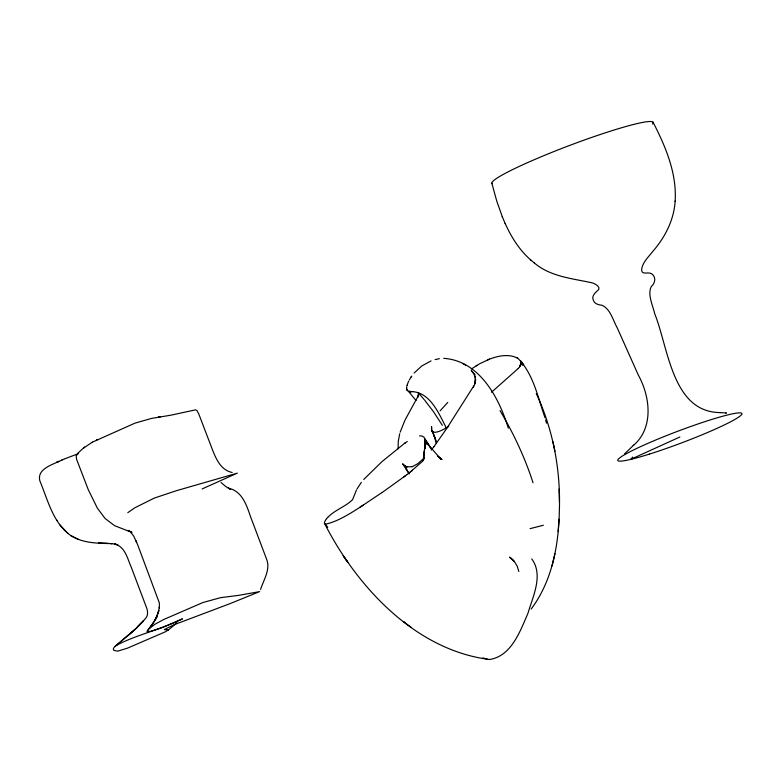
<?xml version="1.0" encoding="UTF-8"?>
<svg xmlns="http://www.w3.org/2000/svg" width="781" height="781" viewBox="0 0 781 781"><rect width="100%" height="100%" fill="white"/><g stroke="black" fill="none" stroke-linecap="round" stroke-linejoin="round"><path stroke-width="1.17" d="M423.888 456.309L423.761 455.274L424.015 458.31L422.599 461.015L424.044 457.236L423.087 460.341M436.276 441.206L431.961 430.809L431.581 427.187M536.274 393.565C553.29 430.097 560.787 470.533 559.352 510.745C558.688 545.128 552.235 580.947 531.158 609.053M475.58 379.566L475.17 382.7L475.092 376.501L475.307 377.262L473.53 373.328L471.265 370.516L475.17 374.958M418.431 395.313L418.352 392.863L424.034 399.423M418.645 394.21L418.479 395.166L418.655 393.985M675.116 201.488C677.029 173.45 665.617 146.594 653.043 122.187M423.79 454.093L423.858 453.429L423.771 455.225L424.415 450.471M558.142 531.617L559.03 519.14M406.686 387.649L406.764 386.81M624.458 453.995L633.645 445.17L633.313 445.521C653.355 428.564 650.866 397.91 638.311 375.036L617.215 327.795C612.909 320.151 610.439 308.837 601.819 305.225C599.154 304.941 594.429 304.073 593.404 300.353C590.612 295.345 597.514 291.118 598.842 289.302C600.042 286.246 594.487 283.503 592.252 282.868C573.088 278.563 550.429 276.884 534.136 262.787M725.92 412.983L726.486 413.022L719.867 412.553L720.375 412.583C672.09 412.407 668.458 347.711 654.673 313.62C652.672 304.99 647.254 294.193 651.305 286.51C654.361 284.206 656.362 278.524 653.082 275.049C649.489 270.411 642.695 275.781 641.611 270.499C641.757 263.021 648.396 257.164 652.828 251.355C665.08 237.365 673.993 219.871 675.155 201.098M431.571 427.314L431.668 426.563M418.655 394.288L418.596 393.439L418.489 395.098M475.502 380.943L475.57 379.244M475.483 381.108L474.623 384.379L474.877 383.676M418.626 394.454L418.518 394.991M399.706 433.777L398.281 441.382L398.076 448.85M424.327 450.862L425.43 444.574L425.499 442.71L424.747 448.87L425.167 439.859L425.538 442.866L425.235 446.449L424.981 439.283L427.129 444.731M520.263 365.733L521.073 363.185L519.414 367.05M520.947 364.034L520.292 365.674M406.95 385.834L407.116 385.199M552.04 565.913L554.959 553.631M92.412 442.144L83.216 448.274L77.749 453.292L76.206 456.075L76.587 459.296L88.185 489.453L97.303 508.04L105.064 518.457L114.622 525.701L131.969 532.466L128.25 530.426L131.091 532.066M324.398 522.245L326.36 518.906M407.135 385.121L408.043 382.563M475.033 383.159L475.063 383.08M418.255 395.85L418.421 395.352L417.591 397.451M400.155 432.205L404.851 420.461M520.898 364.229L520.351 365.567M355.453 492.596L352.592 499.586M355.658 492.01L356.429 490.146M260.571 589.421C263.656 579.805 270.802 569.281 266.506 558.942L250.75 517.247C246.65 505.463 242.335 491.015 228.296 488.154L230.62 489.336L225.602 486.446L221.052 482.492M474.418 384.896L447.093 427.959L433.914 446.703M423.644 459.374L423.263 460.068L423.78 459.052M127.791 512.658L134.986 507.699L154.413 498.044L176.067 490.8L237.297 473.149L202.133 488.935M417.679 397.246L418.265 395.83L405.222 419.709M408.365 381.85L408.717 381.118M76.763 454.571L76.372 455.401M182.5 618.835L161.647 627.778L150.977 631.224L146.955 631.819L154.228 621.383L157.411 615.038L155.312 619.723L158.904 610.508L157.752 614.081L159.461 606.944L159.344 607.989L159.334 602.893L137.798 545.089L133.756 536.196L130.261 531.588M473.872 386.117L473.335 387.181M356.927 489.091L361.349 482.326M409.303 379.986L411.714 376.13L411.167 376.92M154.228 621.383L157.537 615.789L154.843 620.319M520.029 366.133L521.132 363.077L520.673 361.447L522.548 365.303M423.009 460.448L422.716 460.858L423.146 460.253M433.924 446.693L431.19 450.139M519.023 367.558L518.252 368.476M147.277 630.804L153.769 622.32L149.679 628.383L154.794 624.331L163.825 619.46L203.011 602.493L220.554 597.67L239.054 595.307L259.663 591.598L229.809 603.723L174.056 624.741L164.274 629.603L168.462 629.847L165.24 631.858L127.518 648.132L117.746 651.169L113.792 650.329L113.284 649.011L114.163 647.254L135.601 628.959L127.225 636.339M440.113 410.816L447.767 402.44M326.497 518.75L327.776 517.354M352.446 499.752C346.12 506.244 334.912 510.003 328 517.12M422.052 461.698L409.927 472.32M414.115 373.045L421.691 366.045L431.034 360.92M363.731 479.456L382.153 461.473L404.197 443.637M518.252 368.476L491.513 392.218M632.756 457.051L630.57 459.423L679.88 436.999M424.405 457.812L417.776 463.699L412.27 466.706M115.217 646.258L135.894 628.617L143.636 620.71L136.324 628.246C144.085 618.62 149.483 618.445 146.955 608.76L131.198 567.065C127.488 558.991 125.448 546.915 114.778 544.035L116.008 544.191L110.531 543.517L111.995 543.625C98.152 543.303 83.079 543.4 70.964 535.668C53.001 523.231 47.787 499.82 39.851 480.852C36.58 468.424 53.733 464.383 62.06 459.95M167.759 630.501L176.984 622.769M84.651 447.113L83.704 447.874M411.245 471.285L412.505 470.289M409.918 472.329L407.067 474.526M404.002 476.849L407.067 474.516M405.534 475.678L382.26 492.44M471.343 369.013L479.817 363.673L489.511 359.123M404.373 443.51L407.311 441.48M404.558 443.383L405.173 442.944M382.251 492.45C365.615 503.013 343.24 520.41 326.087 524.041L324.955 523.748L327.747 527.331M359.787 507.367L363.302 505.131M448.753 426.309L447.991 426.787M447.835 426.885C443.579 429.843 434.168 434.275 432.615 431.376M476.127 365.83L477.035 365.283M116.72 645.184C137.583 634.309 161.052 629.662 182.071 619.03M92.343 442.183L135.025 423.117L151.67 418.382L171.01 415.16L195.641 409.83L197.037 410.699L198.764 413.93L210.499 444.643C214.668 455.43 219.227 469.869 232.201 472.485M96.942 439.801L96.336 440.103L97.02 439.762M61.855 460.038L64.188 459.072M64.784 458.818L78.471 453.615M487.559 359.914C496.892 356.077 508.48 353.217 517.92 358.333C533.54 373.972 537.865 397.558 545.021 417.737M412.28 466.696L407.096 466.843M530.074 528.659L543.381 525.252M435.124 359.572L439.391 358.694M419.534 435.857L422.062 436.042L423.937 437.184L431.151 448.577L427.949 443.969M412.758 391.662C430.848 392.989 439.469 414.838 446.615 428.544M412.807 391.652L408.785 391.271L410.884 392.57M443.725 358.352C479.524 360.705 499.098 397.832 508.314 428.183M324.349 523.065C356.136 585.584 414.516 650.065 489.55 659.506C511.506 656.147 520.195 631.048 527.966 613.27C532.857 596.459 543.654 575.128 531.783 558.952M487.783 659.408L482.863 657.895M114.778 544.035L118.165 545.197M406.979 466.794L405.856 466.277M78.53 539.437L70.964 535.668M517.413 358.04L516.837 357.737M463.221 363.751L465.574 365.108M442.075 459.462L440.25 458.349L441.665 459.208M509.729 557.273L514.435 561.627M509.602 557.204L513.937 561.022L511.33 558.425M439.234 457.441L440.875 458.642M404.617 622.506L403.611 621.764L411.431 627.543M510.286 557.702L511.067 558.298M505.112 223.366C511.321 237.151 519.55 250.359 531.1 260.298M530.787 260.044L534.438 263.031M68.015 533.55L60.02 525.027M437.458 455.938L440.084 458.232L429.286 445.892M405.066 465.642L406.188 466.794L405.173 465.574M416.048 400.526L406.813 389.377L407.545 390.783L407.096 390.168M424.639 400.145L433.465 411.655L442.329 425.303M514.64 561.881L517.207 566.196L518.857 571.487M523.69 364.698L520.868 360.978M403.064 464.51L409.254 473.95M56.652 519.99L57.042 520.576M407.301 470.718L406.286 469.117L408.473 472.573M425.996 440.894L428.349 444.614M500.025 410.611C513.547 433.396 524.891 457.51 533.033 482.736M406.169 466.979L406.725 467.926M432.537 431.239L433.328 432.889M136.724 542.473L135.816 540.384M433.006 432.118L432.713 431.454L435.076 438.59M491.835 183.174L496.784 201.195L502.388 216.952M502.232 216.581L505.268 223.727M434.539 436.628L434.129 435.232L436.062 442.964M545.626 419.914L546.485 423.224M552.899 441.558L554.949 451.252M406.813 389.377L406.667 387.923M423.761 455.245L423.819 455.733M431.512 428.378L431.532 428.818M559.411 501.763L559.108 489.091M492.089 183.652A86.213 7.966 -20.7 0 1 574.582 143.587A86.213 7.966 -20.7 0 1 652.496 124.062M425.469 442.973L425.44 441.626L425.469 442.973M424.093 452.023L423.966 452.736L424.093 452.023M58.399 461.532L56.583 462.381L58.878 461.317L58.399 461.532M160.027 416.81L158.406 417.083L160.027 416.81M108.081 543.439L98.601 543.205L108.081 543.439M405.427 466.472L402.742 463.953L405.427 466.472M441.109 459.111L438.395 456.778L441.109 459.111M347.028 561.236L343.201 555.721L347.828 562.398L347.028 561.236M432.489 431.864L432 430.927L432.489 431.864M425.215 440.006L425.02 439.41L425.225 440.094M649.392 454.103A66.317 6.121 -20.7 0 0 741.95 413.705A66.317 6.121 -20.7 0 0 648.298 443.178A66.317 6.121 -20.7 0 0 649.392 454.103"/></g></svg>
